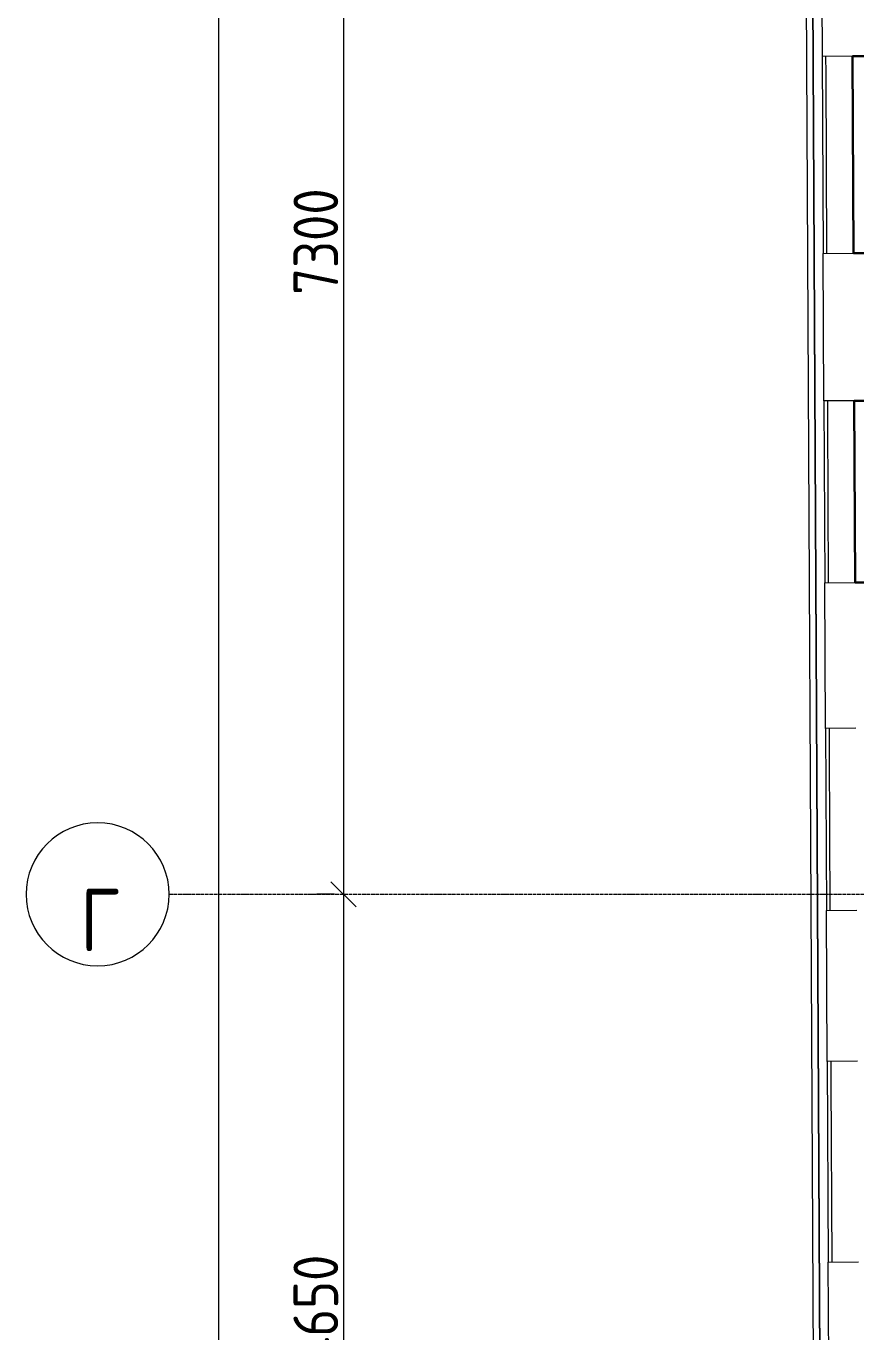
# Model space of a CAD drawing. Header units: millimetres. Extents: x -42533 to 645315, y 3457 to 82611.
# Drawn here: x 405242 to 409882, y 37143 to 44445 of the extents above; entities that cross this region are included whole.
import ezdxf

# ---------------------------------------------------------------- set-up
doc = ezdxf.new("R2010")
doc.units = ezdxf.units.MM
doc.linetypes.add('ADSK_Линия сетки', pattern=[25, 20, -2.5, 0, -2.5])
for name, color, linetype, lineweight in [('Оси', 253, 'Continuous', 9), ('Размеры', 7, 'Continuous', 9), ('Стены наружные', 7, 'Continuous', 18), ('Стены несущие', 7, 'Continuous', 30), ('Стены отделка', 7, 'Continuous', 30), ('Стены штриховка', 7, 'Continuous', 9), ('ШТРИХОВКА', 252, 'Continuous', 15)]:
    doc.layers.add(name, color=color, linetype=linetype, lineweight=lineweight)
doc.styles.add('GOST Common', font='GOST_Common.ttf', dxfattribs={"width": 0.9, "height": 350})
doc.styles.add('GOST Common_1', font='GOST_Common.ttf', dxfattribs={"width": 0.9, "height": 250})
doc.dimstyles.new('ADSK_Основной_2_5_мм', dxfattribs={"dimscale": 304.8, "dimtxt": 251.428749, "dimasz": 0.463911, "dimexe": 0.492126, "dimexo": 0.492126, "dimgap": 0.098425, "dimtad": 1, "dimrnd": 0.01, "dimdsep": 46, "dimtxsty": 'GOST Common_1', "dimblk1": 'OBLIQUE', "dimblk2": 'OBLIQUE', "dimsah": 1, "dimcen": 0.09, "dimdle": 0.492126, "dimazin": 2, "dimtfac": 1, "dimtdec": 4, "dimtix": 1, "dimtmove": 0, "dimatfit": 3, "dimfxl": 1, "dimtvp": 1, "dimtolj": 1, "dimtzin": 0, "dimlwd": 20, "dimlwe": 20, "dimarcsym": 2})

# ---------------------------------------------------------------- blocks, each defined once
blk = doc.blocks.new('_Oblique')
at = {"color": 0, "linetype": 'ByBlock', "lineweight": -2}
blk.add_line((-0.5, -0.5), (0.5, 0.5), dxfattribs=at)
blk = doc.blocks.new('*D1138')
at = {"layer": 'Defpoints', "color": 0, "transparency": 16777216}
for p in [(-9677, 43374.5), (-9777, 324.5), (-9677, 324.5)]:
    blk.add_point(p, dxfattribs=at)
at = {"layer": 'Размеры', "color": 0, "lineweight": 20, "transparency": 16777216}
for p, q in [((-9777, 43524.5), (-9777, 174.5)), ((-9827, 43374.5), (-9927, 43374.5)), ((-9827, 324.5), (-9927, 324.5))]:
    blk.add_line(p, q, dxfattribs=at)
at = {"layer": 'Размеры', "color": 0, "lineweight": 20, "transparency": 16777216, "xscale": 141.4, "yscale": 141.4, "zscale": 141.4}
for p, rotation in [((-9777, 43374.5), 90), ((-9777, 324.5), 270)]:
    blk.add_blockref('_Oblique', p, dxfattribs=dict(at, rotation=rotation))
at = {"layer": 'Размеры', "color": 0, "lineweight": 20, "transparency": 16777216, "insert": (-9932, 21849.5), "char_height": 250, "width": 971.623, "attachment_point": 5, "rotation": 90, "style": 'GOST Common_1'}
blk.add_mtext('\\A1;43050', dxfattribs=at)
blk = doc.blocks.new('*D1141')
at = {"layer": 'Defpoints', "color": 0, "transparency": 16777216}
for p in [(-8977, 20574.5), (-9077, 13274.5), (-8977, 13274.5)]:
    blk.add_point(p, dxfattribs=at)
at = {"layer": 'Размеры', "color": 0, "lineweight": 20, "transparency": 16777216}
for p, q in [((-9077, 20724.5), (-9077, 13124.5)), ((-9127, 20574.5), (-9227, 20574.5)), ((-9127, 13274.5), (-9227, 13274.5))]:
    blk.add_line(p, q, dxfattribs=at)
at = {"layer": 'Размеры', "color": 0, "lineweight": 20, "transparency": 16777216, "xscale": 141.4, "yscale": 141.4, "zscale": 141.4}
for p, rotation in [((-9077, 20574.5), 90), ((-9077, 13274.5), 270)]:
    blk.add_blockref('_Oblique', p, dxfattribs=dict(at, rotation=rotation))
at = {"layer": 'Размеры', "color": 0, "lineweight": 20, "transparency": 16777216, "insert": (-9232, 16924.5), "char_height": 250, "width": 756.843, "attachment_point": 5, "rotation": 90, "style": 'GOST Common_1'}
blk.add_mtext('\\A1;7300', dxfattribs=at)
blk = doc.blocks.new('*D1142')
at = {"layer": 'Defpoints', "color": 0, "transparency": 16777216}
for p in [(-8977, 13274.5), (-9077, 8624.5), (-8977, 8624.5)]:
    blk.add_point(p, dxfattribs=at)
at = {"layer": 'Размеры', "color": 0, "lineweight": 20, "transparency": 16777216}
for p, q in [((-9077, 13424.5), (-9077, 8474.5)), ((-9127, 13274.5), (-9227, 13274.5)), ((-9127, 8624.5), (-9227, 8624.5))]:
    blk.add_line(p, q, dxfattribs=at)
at = {"layer": 'Размеры', "color": 0, "lineweight": 20, "transparency": 16777216, "xscale": 141.4, "yscale": 141.4, "zscale": 141.4}
for p, rotation in [((-9077, 13274.5), 90), ((-9077, 8624.5), 270)]:
    blk.add_blockref('_Oblique', p, dxfattribs=dict(at, rotation=rotation))
at = {"layer": 'Размеры', "color": 0, "lineweight": 20, "transparency": 16777216, "insert": (-9232, 10949.5), "char_height": 250, "width": 782.412, "attachment_point": 5, "rotation": 90, "style": 'GOST Common_1'}
blk.add_mtext('\\A1;4650', dxfattribs=at)
blk = doc.blocks.new('План 4 этажа')
at = {"layer": 'Оси', "color": 8, "linetype": 'ADSK_Линия сетки'}
blk.add_line((-10052.178, 13274.489), (56511.792, 13274.489), dxfattribs=at)
at = {"layer": 'Оси', "color": 8, "lineweight": 20}
for start, end in [(90, 270), (270, 90)]:
    blk.add_arc((-10452.178, 13274.489), 400, start, end, dxfattribs=at)
at = {"layer": 'Стены наружные', "color": 8}
for p, q in [((-6401.119, 8222.492), (-6464.987, 20667.23)), ((-6464.987, 20667.23), (-6401.119, 8222.492)), ((-6435.94, 8187.492), (-6499.501, 20572.479)), ((-6409.586, 19614.884), (-6401.092, 17959.906)), ((-6391.205, 16033.3), (-6395.439, 16858.289)), ((-6381.806, 14201.971), (-6385.989, 15016.96)), ((-6372.249, 12339.827), (-6376.586, 13184.816)), ((-6358.102, 9583.237), (-6366.493, 11218.215))]:
    blk.add_line(p, q, dxfattribs=at)
at = {"layer": 'Стены несущие', "color": 8}
for p, q in [((-6147.353, 17961.208), (-6231.094, 17960.778)), ((-6231.094, 17960.778), (-6225.441, 16859.162)), ((-6225.441, 16859.162), (-6105.442, 16859.778)), ((-6101.208, 16034.789), (-6221.207, 16034.173)), ((-6215.991, 15017.832), (-6221.207, 16034.173)), ((-6215.991, 15017.832), (-6095.992, 15018.448))]:
    blk.add_line(p, q, dxfattribs=at)
at = {"layer": 'Стены отделка', "color": 8, "lineweight": 9}
for p, q in [((-6231.094, 17960.778), (-6401.092, 17959.906)), ((-6401.092, 17959.906), (-6395.439, 16858.289)), ((-6381.092, 17960.009), (-6380.609, 17865.797)), ((-6395.439, 16858.289), (-6225.441, 16859.162)), ((-6221.207, 16034.173), (-6391.205, 16033.3)), ((-6391.205, 16033.3), (-6385.989, 15016.96)), ((-6371.205, 16033.403), (-6370.73, 15940.822)), ((-6385.989, 15016.96), (-6215.991, 15017.832)), ((-6211.808, 14202.843), (-6381.806, 14201.971)), ((-6381.806, 14201.971), (-6376.586, 13184.816)), ((-6361.806, 14202.073), (-6361.133, 14070.847)), ((-6376.586, 13184.816), (-6206.588, 13185.688)), ((-6202.251, 12340.699), (-6372.249, 12339.827)), ((-6372.249, 12339.827), (-6366.493, 11218.215)), ((-6352.249, 12339.93), (-6351.69, 12230.871)), ((-6366.493, 11218.215), (-6196.495, 11219.088))]:
    blk.add_line(p, q, dxfattribs=at)
at = {"layer": 'Стены штриховка', "color": 8}
for p, q in [((-6380.609, 17865.797), (-6375.439, 16858.392)), ((-6370.73, 15940.822), (-6365.989, 15017.063)), ((-6361.133, 14070.847), (-6361.133, 14070.847)), ((-6361.133, 14070.847), (-6356.586, 13184.918)), ((-6351.69, 12230.871), (-6346.493, 11218.318))]:
    blk.add_line(p, q, dxfattribs=at)
at = {"layer": 'Оси', "color": 8, "insert": (-10437.7, 13131.638), "char_height": 350, "width": 232.2, "attachment_point": 5, "line_spacing_factor": 1.022766, "style": 'GOST Common'}
blk.add_mtext('\\pxqc,t0.25714,0.51429,0.77143,1.02857,1.28571,1.54286,1.8,2.05714,2.31429,2.57143,2.82857,3.08571,3.34286,3.6,3.85714,4.11429,4.37143,4.62857,4.88571,5.14286,5.4,5.65714,5.91429,6.17143,6.42857,6.68571,6.94286,7.2,7.45714,7.71429,7.97143,8.22857;{Г}', dxfattribs=at)
at = {"layer": 'Размеры', "color": 8, "lineweight": 20}
for base, p1, p2, override, picture, middle in [((-9777.024, 324.489), (-9677.039, 43374.489), (-9677.039, 324.489), {"dimpost": '<>', "dimfxl": 43050}, '*D1138', (-9932.024, 21849.489)), ((-9077.024, 13274.489), (-8977.039, 20574.489), (-8977.039, 13274.489), {"dimpost": '<>', "dimfxl": 7300}, '*D1141', (-9232.024, 16924.489)), ((-9077.024, 8624.489), (-8977.039, 13274.489), (-8977.039, 8624.489), {"dimpost": '<>', "dimfxl": 4650}, '*D1142', (-9232.024, 10949.489))]:
    dim = blk.add_linear_dim(base=base, p1=p1, p2=p2, angle=90, dimstyle='ADSK_Основной_2_5_мм', override=override, dxfattribs=at)
    dim.commit()
    dim.dimension.update_dxf_attribs({"geometry": picture, "text_midpoint": middle})

msp = doc.modelspace()

# ---------------------------------------------------------------- block references
at = {"layer": 'ШТРИХОВКА'}
msp.add_blockref('План 4 этажа', (416094.2, 26315.8), dxfattribs=at)

doc.saveas('drawing.dxf')
